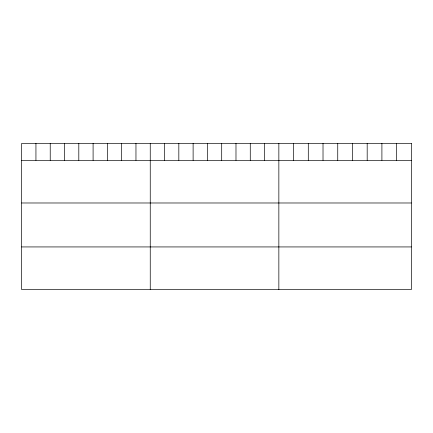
<?xml version="1.0" encoding="UTF-8"?>
<svg xmlns="http://www.w3.org/2000/svg" width="433" height="433" viewBox="0 0 433 433"><rect width="100%" height="100%" fill="white"/><g stroke="black" fill="none" stroke-linecap="round" stroke-linejoin="round"><path stroke-width="0.65" d="M21.65 160.329L411.35 160.329M21.65 202.985L411.35 202.985M21.65 246.934L411.35 246.934M396.628 143.415L396.628 160.329M381.906 143.415L381.906 160.329M367.184 143.415L367.184 160.329M352.462 143.415L352.462 160.329M337.74 143.415L337.74 160.329M323.018 143.415L323.018 160.329M308.296 143.415L308.296 160.329M293.574 143.415L293.574 160.329M278.852 143.415L278.852 289.585M264.563 143.415L264.563 160.329M250.274 143.415L250.274 160.329M235.985 143.415L235.985 160.329M221.696 143.415L221.696 160.329M207.407 143.415L207.407 160.329M193.118 143.415L193.118 160.329M178.829 143.415L178.829 160.329M164.54 143.415L164.54 160.329M150.251 143.415L150.251 289.585M135.962 143.415L135.962 160.329M121.673 143.415L121.673 160.329M107.384 143.415L107.384 160.329M93.095 143.415L93.095 160.329M78.806 143.415L78.806 160.329M64.517 143.415L64.517 160.329M50.228 143.415L50.228 160.329M35.939 143.415L35.939 160.329M411.35 143.415L21.65 143.415L21.65 289.585L411.35 289.585L411.35 143.415"/></g></svg>
